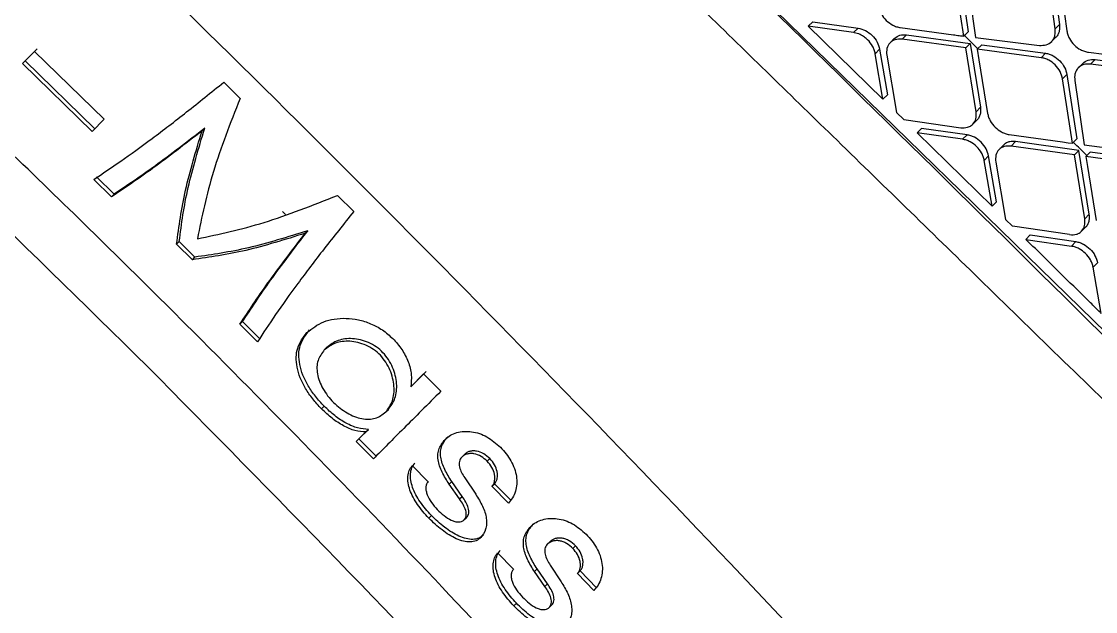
# Model space of a CAD drawing. Extents: x 939 to 1039, y 781 to 934.
# Drawn here: x 1024.196 to 1026.709, y 875.336 to 876.717 of the extents above; entities that cross this region are included whole.
import ezdxf

# ---------------------------------------------------------------- set-up
doc = ezdxf.new("R2010")
doc.units = 0
doc.header["$MEASUREMENT"] = 0
doc.layers.add('1', color=4, linetype='Continuous')

# ---------------------------------------------------------------- blocks, each defined once
blk = doc.blocks.new('Envoy')
at = {"layer": '1', "color": 3, "linetype": 'Continuous', "lineweight": 25}
for p, q in [((89.2705, 75.6515), (86.8141, 78.0494)), ((87.7343, 77.6694), (87.7575, 77.5186)), ((87.9607, 77.5254), (87.9394, 77.6764)), ((87.9497, 77.6867), (87.9709, 77.5358)), ((87.9669, 77.6732), (87.9881, 77.5206)), ((87.7472, 77.5083), (87.7241, 77.659)), ((87.7527, 77.6558), (87.7743, 77.5047)), ((87.3934, 77.5418), (87.3831, 77.5314)), ((87.3934, 77.5418), (87.4995, 77.5271)), ((87.3831, 77.5314), (87.5579, 77.3604)), ((87.4892, 77.5167), (87.3831, 77.5314)), ((87.4892, 77.5167), (87.4995, 77.5271)), ((87.5984, 77.5282), (87.7225, 77.5116)), ((87.9607, 77.5254), (87.9709, 77.5358)), ((87.5848, 77.5032), (87.5745, 77.4928)), ((87.6028, 77.5011), (87.6131, 77.5115)), ((87.7515, 77.481), (87.6028, 77.5011)), ((87.6131, 77.5115), (87.7618, 77.4914)), ((87.7515, 77.481), (87.7618, 77.4914)), ((87.7618, 77.4914), (87.786, 77.3418)), ((87.7743, 77.5047), (87.9239, 77.4867)), ((87.9522, 77.4955), (87.9624, 77.5058)), ((85.5449, 77.4441), (85.5731, 77.4725)), ((85.5511, 77.4503), (85.5793, 77.4786)), ((85.5731, 77.4725), (85.7357, 77.3136)), ((87.5398, 77.4672), (87.5501, 77.4776)), ((87.5579, 77.3604), (87.5398, 77.4672)), ((87.55, 77.4776), (87.5682, 77.3709)), ((87.7757, 77.3314), (87.7515, 77.481)), ((87.7786, 77.4774), (87.7888, 77.4878)), ((87.7786, 77.4774), (87.7825, 77.4528)), ((87.9278, 77.4578), (87.7786, 77.4774)), ((87.7888, 77.4878), (87.938, 77.4682)), ((87.9278, 77.4578), (87.938, 77.4682)), ((88.0383, 77.4707), (88.1885, 77.4522)), ((85.5449, 77.4441), (85.5511, 77.4503)), ((85.7076, 77.2854), (85.5449, 77.4441)), ((85.7137, 77.2915), (85.5511, 77.4503)), ((87.5667, 77.4635), (87.5894, 77.3296)), ((87.7825, 77.4528), (87.8026, 77.3276)), ((88.0251, 77.4445), (88.015, 77.4342)), ((88.0437, 77.4429), (88.0539, 77.4533)), ((88.1923, 77.4244), (88.0437, 77.4429)), ((88.0539, 77.4533), (88.2025, 77.4347)), ((87.978, 77.408), (87.9882, 77.4184)), ((87.9882, 77.4184), (88.0115, 77.2679)), ((86.0156, 77.4003), (86.0537, 77.3625)), ((88.0013, 77.2575), (87.978, 77.408)), ((88.0065, 77.4047), (88.0282, 77.2538)), ((87.5579, 77.3604), (87.5682, 77.3708)), ((87.7757, 77.3314), (87.786, 77.3418)), ((87.5894, 77.3296), (87.6065, 77.3128)), ((85.7357, 77.3136), (85.7076, 77.2854)), ((85.9651, 77.2865), (85.9712, 77.2927)), ((87.6065, 77.3128), (87.7397, 77.2939)), ((87.6379, 77.2821), (87.6482, 77.2925)), ((87.7546, 77.2773), (87.6482, 77.2925)), ((87.7679, 77.3021), (87.7782, 77.3125)), ((87.6379, 77.2821), (87.8133, 77.1101)), ((87.7443, 77.2669), (87.6379, 77.2821)), ((87.7443, 77.2669), (87.7546, 77.2773)), ((87.853, 77.278), (87.9781, 77.2607)), ((87.8396, 77.2532), (87.8294, 77.2428)), ((87.8575, 77.2509), (87.8678, 77.2614)), ((88.0056, 77.2303), (87.8575, 77.2509)), ((88.0159, 77.2407), (87.8678, 77.2614)), ((88.0056, 77.2303), (88.0159, 77.2406)), ((88.0404, 77.0914), (88.0159, 77.2407)), ((88.0282, 77.2538), (88.1771, 77.2351)), ((87.7948, 77.2174), (87.8051, 77.2278)), ((87.8133, 77.1101), (87.7948, 77.2174)), ((87.8236, 77.1206), (87.8051, 77.2278)), ((87.8216, 77.2136), (87.8447, 77.0792)), ((88.0301, 77.0809), (88.0056, 77.2303)), ((88.0325, 77.2265), (88.0428, 77.2369)), ((88.0325, 77.2265), (88.0362, 77.2035)), ((88.181, 77.2062), (88.0325, 77.2265)), ((88.1913, 77.2166), (88.0428, 77.2369)), ((88.0362, 77.2035), (88.0569, 77.0771)), ((85.7532, 77.1322), (85.7116, 77.1731)), ((85.7593, 77.1384), (85.7177, 77.1792)), ((85.7532, 77.1322), (85.7593, 77.1384)), ((86.2818, 77.1357), (86.3198, 77.0978)), ((87.8236, 77.1205), (87.8133, 77.1101)), ((86.1531, 77.0977), (86.1601, 77.0908)), ((88.0404, 77.0914), (88.0301, 77.0809)), ((87.8609, 77.0633), (87.8447, 77.0792)), ((87.9944, 77.0438), (87.8609, 77.0633)), ((86.2062, 77.0469), (86.2123, 77.053)), ((87.8923, 77.0326), (87.9026, 77.043)), ((87.9026, 77.043), (88.0094, 77.0273)), ((88.0224, 77.0518), (88.0327, 77.0622)), ((85.9054, 77.0215), (85.9116, 77.0277)), ((85.9422, 76.9851), (85.9054, 77.0215)), ((85.9483, 76.9912), (85.9116, 77.0277)), ((87.8923, 77.0326), (87.9991, 77.0168)), ((87.9991, 77.0168), (88.0094, 77.0273)), ((85.9422, 76.9851), (85.9483, 76.9912)), ((88.0598, 76.9777), (88.0495, 76.9673)), ((88.0685, 76.8594), (88.0495, 76.9673)), ((86.0535, 76.8341), (86.0596, 76.8403)), ((86.1008, 76.799), (86.0596, 76.8403)), ((86.0947, 76.7929), (86.0535, 76.8341)), ((86.257, 76.7801), (86.2509, 76.7739)), ((86.4531, 76.6874), (86.4832, 76.7177)), ((86.4592, 76.6935), (86.4894, 76.7238)), ((86.4832, 76.7177), (86.5234, 76.6772)), ((86.4531, 76.6874), (86.4592, 76.6935)), ((86.2441, 76.6362), (86.2503, 76.6423)), ((86.3945, 76.6286), (86.3946, 76.6287)), ((86.3946, 76.6287), (86.4007, 76.6348)), ((86.3319, 76.5656), (86.3542, 76.588)), ((86.3481, 76.5819), (86.3542, 76.588)), ((86.3258, 76.5595), (86.3481, 76.5819)), ((86.3258, 76.5595), (86.3319, 76.5656)), ((86.3719, 76.525), (86.3319, 76.5656)), ((86.3657, 76.5189), (86.3258, 76.5595)), ((86.5724, 76.5229), (86.5786, 76.5291)), ((86.6322, 76.5133), (86.6384, 76.5195)), ((86.4567, 76.5032), (86.4939, 76.4654)), ((86.543, 76.4599), (86.5491, 76.466)), ((86.5674, 76.4251), (86.543, 76.4599)), ((86.5736, 76.4312), (86.5491, 76.466)), ((86.5795, 76.4744), (86.6052, 76.4361)), ((86.6432, 76.4548), (86.6494, 76.4609)), ((86.6879, 76.4217), (86.6494, 76.4609)), ((86.6818, 76.4155), (86.6432, 76.4548)), ((86.5674, 76.4251), (86.5736, 76.4312)), ((86.4952, 76.3803), (86.5014, 76.3865)), ((86.5777, 76.376), (86.5839, 76.3821)), ((86.5777, 76.376), (86.5777, 76.376)), ((86.7725, 76.319), (86.7787, 76.3251)), ((86.8325, 76.3095), (86.8386, 76.3156)), ((86.6564, 76.2989), (86.6934, 76.2609)), ((86.7426, 76.2554), (86.7487, 76.2616)), ((86.773, 76.2266), (86.7487, 76.2616)), ((86.7793, 76.2701), (86.8048, 76.2316)), ((86.7669, 76.2204), (86.7426, 76.2554)), ((86.8431, 76.2506), (86.8492, 76.2567)), ((86.8815, 76.2112), (86.8431, 76.2506)), ((86.8876, 76.2173), (86.8492, 76.2567)), ((86.7669, 76.2204), (86.773, 76.2266)), ((86.6941, 76.1751), (86.7002, 76.1813)), ((86.7768, 76.171), (86.783, 76.1772))]:
    blk.add_line(p, q, dxfattribs=at)
at = {"layer": '1', "color": 3, "linetype": 'Continuous', "lineweight": 25, "flags": 128}
for points in [[(87.7472, 77.5083), (87.753, 77.5141), (87.7575, 77.5186)], [(88.0013, 77.2575), (88.007, 77.2633), (88.0115, 77.2679)], [(87.9781, 77.2607), (87.9911, 77.2589), (88.0013, 77.2575)]]:
    blk.add_lwpolyline(points, dxfattribs=at)
at = {"layer": '1', "color": 3, "linetype": 'Continuous', "lineweight": 25}
for points, knots in [([(83.1475, 81.447), (83.2842, 81.3138), (83.5619, 81.0432), (83.9708, 80.6456), (84.3635, 80.2641), (84.725, 79.9132), (85.0553, 79.5927), (85.3361, 79.3202), (85.5712, 79.092), (85.7649, 78.904), (85.9392, 78.7347), (86.095, 78.5833), (86.2427, 78.4397), (86.4115, 78.2756), (86.6176, 78.0752), (86.8674, 77.8321), (87.1485, 77.5585), (87.4608, 77.2543), (87.8044, 76.9195), (88.1712, 76.5618), (88.5601, 76.1825), (88.9702, 75.7828), (89.4083, 75.356), (89.8596, 74.9167), (90.1652, 74.6199), (90.3153, 74.4742)], [0, 0, 0, 0, 0.057229, 0.116343, 0.171086, 0.221472, 0.267495, 0.309155, 0.33883, 0.365816, 0.390114, 0.411724, 0.431001, 0.451887, 0.482371, 0.517227, 0.556456, 0.600057, 0.648031, 0.700382, 0.753756, 0.81103, 0.872191, 0.937256, 1, 1, 1, 1]), ([(89.809, 73.1964), (89.5672, 73.5178), (89.0861, 74.1572), (88.3075, 75.0685), (87.5102, 75.9534), (86.6882, 76.8119), (85.853, 77.645), (85.0072, 78.4568), (84.1409, 79.2387), (83.2433, 79.9958), (82.6155, 80.4655), (82.2998, 80.7017)], [0, 0, 0, 0, 0.113392, 0.225638, 0.337341, 0.448782, 0.560233, 0.669481, 0.778832, 0.888788, 1, 1, 1, 1]), ([(89.328, 72.7152), (89.2397, 72.8472), (89.0613, 73.1138), (88.7803, 73.5116), (88.4858, 73.9122), (88.1769, 74.3146), (87.8627, 74.707), (87.4882, 75.1562), (87.0421, 75.6661), (86.5027, 76.2493), (85.999, 76.7651), (85.5506, 77.2057), (85.1753, 77.5621), (84.8055, 77.9012), (84.4419, 78.2231), (84.0738, 78.5375), (83.6188, 78.9116), (83.0729, 79.3368), (82.4454, 79.7963), (82.0222, 80.0809), (81.8136, 80.2212)], [0, 0, 0, 0, 0.044709, 0.090349, 0.13691, 0.18438, 0.232745, 0.277955, 0.348418, 0.422679, 0.500679, 0.550525, 0.598903, 0.645795, 0.691185, 0.735062, 0.781563, 0.856423, 0.929252, 1, 1, 1, 1]), ([(83.9793, 78.4574), (84.2972, 78.1793), (84.9331, 77.6229), (85.536, 77.031), (85.8374, 76.7351)], [0, 0, 0, 0, 0.49999, 1, 1, 1, 1]), ([(90.3385, 74.5304), (90.3381, 74.5309), (90.3348, 74.5342), (90.3238, 74.5453), (90.2845, 74.585), (90.1379, 74.7331), (89.5678, 75.3098), (88.4414, 76.4511), (87.4083, 77.464), (86.8133, 78.0473)], [0, 0, 0, 0, 0.000353, 0.002829, 0.009436, 0.033986, 0.128384, 0.49802, 1, 1, 1, 1]), ([(87.5479, 77.5777), (87.5486, 77.5747), (87.5499, 77.5688), (87.5552, 77.5574), (87.565, 77.5445), (87.578, 77.535), (87.5894, 77.53), (87.5954, 77.5288), (87.5984, 77.5282)], [0, 0, 0, 0, 0.13074, 0.257808, 0.500168, 0.740277, 0.867804, 1, 1, 1, 1]), ([(87.5398, 77.4672), (87.5391, 77.4702), (87.5378, 77.476), (87.5325, 77.4874), (87.5245, 77.4979), (87.5141, 77.5066), (87.5037, 77.5129), (87.4947, 77.5156), (87.4898, 77.5165), (87.4892, 77.5167)], [0, 0, 0, 0, 0.129516, 0.256127, 0.49987, 0.624514, 0.7732, 0.973722, 1, 1, 1, 1]), ([(87.4995, 77.5271), (87.5053, 77.5256), (87.517, 77.5227), (87.5331, 77.5106), (87.5453, 77.4948), (87.5485, 77.4833), (87.5501, 77.4776)], [0, 0, 0, 0, 0.253429, 0.504178, 0.752855, 1, 1, 1, 1]), ([(87.9239, 77.4867), (87.9294, 77.4866), (87.9405, 77.4866), (87.9516, 77.4938), (87.9576, 77.5023), (87.9613, 77.512), (87.9609, 77.5202), (87.9607, 77.5254)], [0, 0, 0, 0, 0.24946, 0.498908, 0.640744, 0.771705, 1, 1, 1, 1]), ([(87.9709, 77.5358), (87.9712, 77.5305), (87.9716, 77.5223), (87.9676, 77.5128), (87.9649, 77.5077), (87.9625, 77.506), (87.9623, 77.5059)], [0, 0, 0, 0, 0.449242, 0.704941, 0.980848, 1, 1, 1, 1]), ([(87.9881, 77.5206), (87.9887, 77.5175), (87.9899, 77.5116), (87.9951, 77.5), (88.0047, 77.487), (88.0176, 77.4775), (88.0291, 77.4724), (88.0352, 77.4713), (88.0383, 77.4707)], [0, 0, 0, 0, 0.129468, 0.256208, 0.500347, 0.735872, 0.864493, 1, 1, 1, 1]), ([(87.6028, 77.5011), (87.5972, 77.5012), (87.5861, 77.5014), (87.5735, 77.4933), (87.5658, 77.4803), (87.5664, 77.4691), (87.5667, 77.4635)], [0, 0, 0, 0, 0.249771, 0.499744, 0.749932, 1, 1, 1, 1]), ([(87.5848, 77.5031), (87.5887, 77.5061), (87.5964, 77.5122), (87.6075, 77.5117), (87.6131, 77.5115)], [0, 0, 0, 0, 0.493752, 1, 1, 1, 1]), ([(87.7225, 77.5116), (87.7271, 77.5109), (87.7353, 77.5098), (87.7436, 77.5087), (87.7472, 77.5083)], [0, 0, 0, 0, 0.559959, 1, 1, 1, 1]), ([(87.78, 77.4788), (87.7747, 77.4839), (87.7631, 77.4953), (87.7514, 77.5067), (87.745, 77.513)], [0, 0, 0, 0, 0.4486503, 1, 1, 1, 1]), ([(87.938, 77.4682), (87.941, 77.4676), (87.947, 77.4665), (87.9588, 77.4613), (87.972, 77.4514), (87.9839, 77.4354), (87.9868, 77.424), (87.9882, 77.4184)], [0, 0, 0, 0, 0.131507, 0.261194, 0.514, 0.760163, 1, 1, 1, 1]), ([(87.978, 77.408), (87.9765, 77.4139), (87.9734, 77.4257), (87.9612, 77.4415), (87.9482, 77.4511), (87.9367, 77.4561), (87.9308, 77.4572), (87.9278, 77.4578)], [0, 0, 0, 0, 0.251565, 0.499802, 0.740618, 0.8681, 1, 1, 1, 1]), ([(88.0437, 77.4429), (88.0381, 77.443), (88.027, 77.4431), (88.0157, 77.436), (88.0096, 77.4275), (88.0059, 77.4178), (88.0063, 77.4097), (88.0065, 77.4047)], [0, 0, 0, 0, 0.249361, 0.498755, 0.646376, 0.779255, 1, 1, 1, 1]), ([(88.0251, 77.4444), (88.0291, 77.4475), (88.037, 77.4537), (88.0483, 77.4535), (88.0539, 77.4533)], [0, 0, 0, 0, 0.496855, 1, 1, 1, 1]), ([(85.7116, 77.1731), (85.732, 77.1866), (85.7729, 77.2135), (85.8469, 77.2675), (85.9276, 77.3292), (85.9862, 77.3766), (86.0156, 77.4003)], [0, 0, 0, 0, 0.250226, 0.500411, 0.750313, 1, 1, 1, 1]), ([(86.0537, 77.3625), (86.0309, 77.3043), (85.9852, 77.1878), (85.9644, 77.0854), (85.954, 77.0341)], [0, 0, 0, 0, 0.498875, 1, 1, 1, 1]), ([(87.786, 77.3418), (87.7864, 77.3368), (87.7869, 77.3287), (87.7833, 77.3193), (87.7805, 77.3143), (87.7782, 77.3126), (87.7782, 77.3125)], [0, 0, 0, 0, 0.435624, 0.700807, 0.997012, 1, 1, 1, 1]), ([(87.7397, 77.2939), (87.7453, 77.2937), (87.7528, 77.2935), (87.762, 77.2972), (87.7698, 77.3029), (87.7766, 77.3145), (87.776, 77.3257), (87.7757, 77.3314)], [0, 0, 0, 0, 0.249578, 0.335063, 0.500384, 0.750306, 1, 1, 1, 1]), ([(87.8026, 77.3276), (87.8033, 77.3246), (87.8046, 77.3187), (87.8099, 77.3073), (87.8197, 77.2944), (87.8327, 77.2849), (87.8441, 77.2798), (87.85, 77.2786), (87.853, 77.278)], [0, 0, 0, 0, 0.130302, 0.257236, 0.500162, 0.739971, 0.867562, 1, 1, 1, 1]), ([(85.9712, 77.2927), (85.9312, 77.2617), (85.851, 77.1998), (85.7899, 77.1589), (85.7593, 77.1384)], [0, 0, 0, 0, 0.499442, 1, 1, 1, 1]), ([(85.9116, 77.0277), (85.917, 77.0688), (85.9279, 77.1508), (85.9568, 77.2455), (85.9712, 77.2927)], [0, 0, 0, 0, 0.5015459, 1, 1, 1, 1]), ([(85.9651, 77.2865), (85.925, 77.2556), (85.8449, 77.1937), (85.7838, 77.1527), (85.7532, 77.1322)], [0, 0, 0, 0, 0.499439, 1, 1, 1, 1]), ([(85.9054, 77.0215), (85.9109, 77.0627), (85.9217, 77.1447), (85.9506, 77.2393), (85.9651, 77.2865)], [0, 0, 0, 0, 0.501542, 1, 1, 1, 1]), ([(87.7948, 77.2174), (87.7941, 77.2204), (87.7928, 77.2262), (87.7875, 77.2376), (87.7776, 77.2505), (87.7645, 77.2601), (87.7531, 77.2651), (87.7473, 77.2663), (87.7443, 77.2669)], [0, 0, 0, 0, 0.129255, 0.255838, 0.500186, 0.741613, 0.86878, 1, 1, 1, 1]), ([(87.8051, 77.2278), (87.8035, 77.2335), (87.8004, 77.2449), (87.7881, 77.2608), (87.7748, 77.2706), (87.7633, 77.2756), (87.7575, 77.2768), (87.7546, 77.2773)], [0, 0, 0, 0, 0.246216, 0.494291, 0.744906, 0.871984, 1, 1, 1, 1]), ([(87.8575, 77.2509), (87.852, 77.2511), (87.8408, 77.2514), (87.8283, 77.2433), (87.8207, 77.2304), (87.8213, 77.2192), (87.8216, 77.2136)], [0, 0, 0, 0, 0.249785, 0.499787, 0.749978, 1, 1, 1, 1]), ([(87.8678, 77.2614), (87.8632, 77.2616), (87.8557, 77.2619), (87.8462, 77.2586), (87.8419, 77.255), (87.8397, 77.2531)], [0, 0, 0, 0, 0.414029, 0.690144, 1, 1, 1, 1]), ([(88.0348, 77.2288), (88.0295, 77.2339), (88.0191, 77.2442), (88.0086, 77.2545), (88.0034, 77.2596)], [0, 0, 0, 0, 0.500342, 1, 1, 1, 1]), ([(85.954, 77.0341), (86.0049, 77.0448), (86.107, 77.0663), (86.2234, 77.1125), (86.2818, 77.1357)], [0, 0, 0, 0, 0.498096, 1, 1, 1, 1]), ([(86.3198, 77.0978), (86.2962, 77.0683), (86.249, 77.0094), (86.1877, 76.9284), (86.1346, 76.8544), (86.108, 76.8134), (86.0947, 76.7929)], [0, 0, 0, 0, 0.250757, 0.500633, 0.750299, 1, 1, 1, 1]), ([(88.0327, 77.0623), (88.0328, 77.0623), (88.0352, 77.064), (88.0378, 77.0691), (88.0414, 77.0784), (88.0408, 77.0864), (88.0404, 77.0914)], [0, 0, 0, 0, 0.011171, 0.304045, 0.566744, 1, 1, 1, 1]), ([(87.9944, 77.0438), (88, 77.0436), (88.0062, 77.0433), (88.0124, 77.0453), (88.0169, 77.0472), (88.0243, 77.0525), (88.031, 77.0641), (88.0304, 77.0753), (88.0301, 77.0809)], [0, 0, 0, 0, 0.249569, 0.278589, 0.330149, 0.50042, 0.750343, 1, 1, 1, 1]), ([(86.2062, 77.0469), (86.1589, 77.0321), (86.0646, 77.0025), (85.9829, 76.9909), (85.9422, 76.9851)], [0, 0, 0, 0, 0.501233, 1, 1, 1, 1]), ([(86.2123, 77.053), (86.165, 77.0382), (86.0707, 77.0086), (85.9891, 76.997), (85.9483, 76.9912)], [0, 0, 0, 0, 0.501235, 1, 1, 1, 1]), ([(86.0535, 76.8341), (86.0736, 76.8648), (86.114, 76.9262), (86.1754, 77.0066), (86.2062, 77.0469)], [0, 0, 0, 0, 0.499153, 1, 1, 1, 1]), ([(86.0596, 76.8403), (86.0798, 76.8709), (86.1202, 76.9323), (86.1816, 77.0128), (86.2123, 77.053)], [0, 0, 0, 0, 0.499151, 1, 1, 1, 1]), ([(88.0685, 76.8594), (88.0675, 76.8603), (88.0592, 76.8686), (88.0298, 76.8974), (87.972, 76.9542), (87.9217, 77.0037), (87.8923, 77.0326)], [0, 0, 0, 0, 0.0156441, 0.1429071, 0.5000038, 1, 1, 1, 1]), ([(88.0495, 76.9673), (88.0488, 76.9702), (88.0475, 76.976), (88.0422, 76.9874), (88.0323, 77.0003), (88.0192, 77.0099), (88.0079, 77.015), (88.002, 77.0162), (87.9991, 77.0168)], [0, 0, 0, 0, 0.129079, 0.255591, 0.500134, 0.741195, 0.868475, 1, 1, 1, 1]), ([(88.0094, 77.0273), (88.0123, 77.0267), (88.0181, 77.0255), (88.0296, 77.0204), (88.0429, 77.0106), (88.0551, 76.9947), (88.0582, 76.9834), (88.0598, 76.9777)], [0, 0, 0, 0, 0.128735, 0.256313, 0.507268, 0.754923, 1, 1, 1, 1]), ([(86.2101, 76.8147), (86.2223, 76.8241), (86.2466, 76.8428), (86.2921, 76.8498), (86.3304, 76.8454), (86.3595, 76.8362), (86.3875, 76.8217), (86.4033, 76.8075), (86.4113, 76.8004)], [0, 0, 0, 0, 0.24996, 0.499088, 0.624861, 0.749854, 0.874479, 1, 1, 1, 1]), ([(86.2441, 76.6362), (86.2371, 76.6438), (86.2231, 76.659), (86.2065, 76.6838), (86.194, 76.709), (86.184, 76.7418), (86.1846, 76.7807), (86.2016, 76.8033), (86.2101, 76.8147)], [0, 0, 0, 0, 0.1257449, 0.2509043, 0.3759239, 0.5007828, 0.7491161, 1, 1, 1, 1]), ([(86.2503, 76.6423), (86.2433, 76.6499), (86.2293, 76.6651), (86.2127, 76.69), (86.2002, 76.7151), (86.1902, 76.748), (86.1907, 76.7869), (86.2077, 76.8095), (86.2162, 76.8208)], [0, 0, 0, 0, 0.125739, 0.250894, 0.375926, 0.500778, 0.74912, 1, 1, 1, 1]), ([(86.3946, 76.6287), (86.4006, 76.6368), (86.4126, 76.6531), (86.4159, 76.689), (86.4082, 76.721), (86.3954, 76.7453), (86.3826, 76.7618), (86.3666, 76.7754), (86.3485, 76.7854), (86.3296, 76.7919), (86.3046, 76.7955), (86.275, 76.792), (86.2588, 76.7799), (86.2508, 76.7738)], [0, 0, 0, 0, 0.12494, 0.249422, 0.374598, 0.43697, 0.499005, 0.561007, 0.623456, 0.686511, 0.749657, 0.874663, 1, 1, 1, 1]), ([(86.4007, 76.6348), (86.4067, 76.643), (86.4187, 76.6593), (86.4221, 76.6952), (86.4144, 76.7272), (86.4016, 76.7514), (86.3887, 76.768), (86.3727, 76.7816), (86.3547, 76.7916), (86.3357, 76.7981), (86.3108, 76.8017), (86.2811, 76.7981), (86.265, 76.786), (86.2569, 76.78)], [0, 0, 0, 0, 0.124939, 0.249422, 0.374599, 0.436971, 0.499012, 0.561009, 0.623452, 0.686509, 0.749661, 0.874662, 1, 1, 1, 1]), ([(86.4113, 76.8004), (86.4187, 76.7922), (86.4333, 76.7757), (86.448, 76.7466), (86.4561, 76.7159), (86.4541, 76.6969), (86.4531, 76.6874)], [0, 0, 0, 0, 0.251433, 0.500549, 0.74944, 1, 1, 1, 1]), ([(86.2508, 76.7738), (86.245, 76.7661), (86.2336, 76.7506), (86.2329, 76.7236), (86.2391, 76.7008), (86.2473, 76.6835), (86.2583, 76.6666), (86.272, 76.6509), (86.2876, 76.6373), (86.3043, 76.6261), (86.3216, 76.6177), (86.3443, 76.611), (86.3714, 76.6113), (86.3869, 76.6229), (86.3946, 76.6287)], [0, 0, 0, 0, 0.125025, 0.249369, 0.312102, 0.37472, 0.437118, 0.499407, 0.56178, 0.624316, 0.687119, 0.750174, 0.874868, 1, 1, 1, 1]), ([(85.8374, 76.7351), (86.1339, 76.4341), (86.7268, 75.8321), (87.2841, 75.1971), (87.5628, 74.8796)], [0, 0, 0, 0, 0.499996, 1, 1, 1, 1]), ([(86.5234, 76.6772), (86.4932, 76.6469), (86.4327, 76.5862), (86.3881, 76.5413), (86.3657, 76.5189)], [0, 0, 0, 0, 0.498764, 1, 1, 1, 1]), ([(86.3481, 76.5819), (86.3397, 76.5824), (86.3231, 76.5834), (86.2957, 76.5956), (86.2688, 76.6131), (86.2523, 76.6285), (86.2441, 76.6362)], [0, 0, 0, 0, 0.2491214, 0.497615, 0.7482283, 1, 1, 1, 1]), ([(86.3542, 76.588), (86.3459, 76.5886), (86.3292, 76.5896), (86.3019, 76.6017), (86.2749, 76.6192), (86.2585, 76.6346), (86.2503, 76.6423)], [0, 0, 0, 0, 0.249129, 0.497602, 0.748223, 1, 1, 1, 1]), ([(86.543, 76.4599), (86.5371, 76.4691), (86.5255, 76.4875), (86.5167, 76.5122), (86.5163, 76.5308), (86.5202, 76.548), (86.5282, 76.558), (86.5336, 76.5646)], [0, 0, 0, 0, 0.251796, 0.500101, 0.624375, 0.748719, 1, 1, 1, 1]), ([(86.5491, 76.466), (86.5433, 76.4753), (86.5316, 76.4936), (86.5229, 76.5184), (86.5224, 76.5369), (86.5263, 76.5542), (86.5344, 76.5641), (86.5397, 76.5708)], [0, 0, 0, 0, 0.2518113, 0.5001022, 0.6243764, 0.7487185, 1, 1, 1, 1]), ([(86.5336, 76.5646), (86.5375, 76.568), (86.5454, 76.5747), (86.5606, 76.5809), (86.5775, 76.5838), (86.6014, 76.5828), (86.6327, 76.5725), (86.653, 76.5551), (86.6633, 76.5463)], [0, 0, 0, 0, 0.125871, 0.25112, 0.376028, 0.500715, 0.74899, 1, 1, 1, 1]), ([(86.6384, 76.5195), (86.6337, 76.5236), (86.6243, 76.5319), (86.6099, 76.5371), (86.5989, 76.5379), (86.5911, 76.5367), (86.584, 76.5338), (86.5804, 76.5307), (86.5786, 76.5291)], [0, 0, 0, 0, 0.249482, 0.49798, 0.623273, 0.748393, 0.873965, 1, 1, 1, 1]), ([(86.6633, 76.5463), (86.672, 76.5361), (86.6895, 76.5156), (86.7006, 76.4841), (86.7019, 76.4597), (86.6986, 76.4427), (86.692, 76.4274), (86.6852, 76.4195), (86.6818, 76.4155)], [0, 0, 0, 0, 0.250122, 0.498641, 0.623942, 0.748563, 0.87383, 1, 1, 1, 1]), ([(86.5724, 76.5229), (86.5712, 76.5214), (86.5688, 76.5185), (86.5669, 76.5128), (86.5663, 76.5066), (86.5674, 76.4979), (86.5716, 76.4868), (86.5769, 76.4785), (86.5795, 76.4744)], [0, 0, 0, 0, 0.125628, 0.250574, 0.37557, 0.500493, 0.749033, 1, 1, 1, 1]), ([(86.6322, 76.5133), (86.6275, 76.5175), (86.6182, 76.5258), (86.6038, 76.531), (86.5927, 76.5317), (86.5849, 76.5305), (86.5779, 76.5277), (86.5742, 76.5245), (86.5724, 76.5229)], [0, 0, 0, 0, 0.249457, 0.497949, 0.623277, 0.74837, 0.873965, 1, 1, 1, 1]), ([(86.6432, 76.4548), (86.6446, 76.4566), (86.6475, 76.4602), (86.6497, 76.4673), (86.6503, 76.475), (86.6489, 76.4858), (86.6438, 76.4996), (86.6361, 76.5088), (86.6322, 76.5133)], [0, 0, 0, 0, 0.12513, 0.250093, 0.375356, 0.500695, 0.750335, 1, 1, 1, 1]), ([(86.6494, 76.4609), (86.6508, 76.4627), (86.6536, 76.4664), (86.6559, 76.4734), (86.6565, 76.4812), (86.655, 76.492), (86.6499, 76.5057), (86.6422, 76.5149), (86.6384, 76.5195)], [0, 0, 0, 0, 0.125133, 0.25009, 0.375358, 0.500733, 0.750349, 1, 1, 1, 1]), ([(86.4952, 76.3803), (86.486, 76.3907), (86.4675, 76.4115), (86.4522, 76.4407), (86.4463, 76.4628), (86.4459, 76.4783), (86.4489, 76.4923), (86.4541, 76.4996), (86.4567, 76.5032)], [0, 0, 0, 0, 0.250014, 0.498389, 0.623594, 0.748663, 0.87401, 1, 1, 1, 1]), ([(86.5014, 76.3865), (86.4921, 76.3969), (86.4737, 76.4177), (86.4584, 76.4468), (86.4525, 76.4689), (86.452, 76.4844), (86.4551, 76.4984), (86.4603, 76.5057), (86.4629, 76.5094)], [0, 0, 0, 0, 0.250012, 0.498395, 0.623598, 0.748656, 0.873999, 1, 1, 1, 1]), ([(86.4939, 76.4654), (86.4925, 76.4635), (86.4897, 76.4598), (86.4882, 76.4523), (86.4888, 76.4439), (86.4923, 76.4319), (86.5008, 76.4166), (86.5105, 76.4059), (86.5153, 76.4006)], [0, 0, 0, 0, 0.125201, 0.250181, 0.375321, 0.500742, 0.750283, 1, 1, 1, 1]), ([(86.6052, 76.4361), (86.6109, 76.4269), (86.6222, 76.4086), (86.6301, 76.3841), (86.6309, 76.3661), (86.6281, 76.3495), (86.6216, 76.3408), (86.6172, 76.3349)], [0, 0, 0, 0, 0.2510403, 0.498929, 0.6235922, 0.7485519, 1, 1, 1, 1]), ([(86.5777, 76.376), (86.5789, 76.3773), (86.5811, 76.3799), (86.5829, 76.3853), (86.5831, 76.3915), (86.5814, 76.4005), (86.5763, 76.4121), (86.5704, 76.4207), (86.5674, 76.4251)], [0, 0, 0, 0, 0.125273, 0.250087, 0.375061, 0.500405, 0.749672, 1, 1, 1, 1]), ([(86.5839, 76.3821), (86.585, 76.3835), (86.5872, 76.3861), (86.589, 76.3914), (86.5893, 76.3976), (86.5875, 76.4066), (86.5825, 76.4182), (86.5765, 76.4269), (86.5736, 76.4312)], [0, 0, 0, 0, 0.125282, 0.250081, 0.375079, 0.500392, 0.749634, 1, 1, 1, 1]), ([(86.6234, 76.341), (86.6199, 76.3382), (86.6129, 76.3326), (86.5987, 76.3298), (86.5828, 76.3318), (86.5604, 76.3399), (86.5318, 76.3574), (86.5115, 76.3768), (86.5014, 76.3865)], [0, 0, 0, 0, 0.125621, 0.250266, 0.37516, 0.501023, 0.749759, 1, 1, 1, 1]), ([(86.5153, 76.4006), (86.5204, 76.3957), (86.5305, 76.3859), (86.545, 76.3764), (86.5565, 76.372), (86.5648, 76.3709), (86.5723, 76.3719), (86.5759, 76.3746), (86.5777, 76.376)], [0, 0, 0, 0, 0.250962, 0.499265, 0.624739, 0.750022, 0.874649, 1, 1, 1, 1]), ([(86.6172, 76.3349), (86.6137, 76.3321), (86.6067, 76.3265), (86.5926, 76.3237), (86.5766, 76.3256), (86.5543, 76.3337), (86.5256, 76.3513), (86.5054, 76.3706), (86.4952, 76.3803)], [0, 0, 0, 0, 0.125628, 0.250264, 0.375156, 0.501023, 0.74977, 1, 1, 1, 1]), ([(86.7426, 76.2554), (86.7368, 76.2647), (86.7252, 76.2832), (86.7166, 76.3081), (86.7163, 76.3268), (86.7203, 76.3441), (86.7284, 76.3541), (86.7338, 76.3609)], [0, 0, 0, 0, 0.251779, 0.500065, 0.624344, 0.748696, 1, 1, 1, 1]), ([(86.7487, 76.2616), (86.7429, 76.2709), (86.7314, 76.2894), (86.7228, 76.3142), (86.7224, 76.3329), (86.7265, 76.3503), (86.7345, 76.3603), (86.74, 76.367)], [0, 0, 0, 0, 0.251782, 0.500066, 0.624347, 0.7487, 1, 1, 1, 1]), ([(86.7338, 76.3609), (86.7378, 76.3642), (86.7457, 76.371), (86.761, 76.3772), (86.7779, 76.3802), (86.8018, 76.3793), (86.8332, 76.3691), (86.8535, 76.3516), (86.8637, 76.3428)], [0, 0, 0, 0, 0.125885, 0.251154, 0.376039, 0.50073, 0.749009, 1, 1, 1, 1]), ([(86.8386, 76.3156), (86.8339, 76.3198), (86.8269, 76.3261), (86.8158, 76.3312), (86.8074, 76.3335), (86.799, 76.334), (86.7912, 76.3328), (86.7842, 76.3299), (86.7805, 76.3267), (86.7787, 76.3251)], [0, 0, 0, 0, 0.249146, 0.373938, 0.498544, 0.623718, 0.748681, 0.874099, 1, 1, 1, 1]), ([(86.8637, 76.3428), (86.8725, 76.3325), (86.8899, 76.3119), (86.9009, 76.2802), (86.902, 76.2557), (86.8986, 76.2386), (86.8919, 76.2232), (86.8849, 76.2152), (86.8815, 76.2112)], [0, 0, 0, 0, 0.250126, 0.498626, 0.62391, 0.748538, 0.87383, 1, 1, 1, 1]), ([(86.7725, 76.319), (86.7713, 76.3175), (86.7688, 76.3145), (86.7669, 76.3088), (86.7662, 76.3026), (86.7673, 76.2938), (86.7715, 76.2826), (86.7767, 76.2743), (86.7793, 76.2701)], [0, 0, 0, 0, 0.125621, 0.250584, 0.375551, 0.500505, 0.749029, 1, 1, 1, 1]), ([(86.8325, 76.3095), (86.8278, 76.3137), (86.8207, 76.32), (86.8097, 76.325), (86.8012, 76.3274), (86.7929, 76.3279), (86.7851, 76.3266), (86.778, 76.3237), (86.7744, 76.3206), (86.7725, 76.319)], [0, 0, 0, 0, 0.2491218, 0.373927, 0.4985616, 0.6237354, 0.7486765, 0.8741183, 1, 1, 1, 1]), ([(86.8431, 76.2506), (86.8445, 76.2524), (86.8474, 76.2561), (86.8497, 76.2632), (86.8503, 76.271), (86.849, 76.2818), (86.844, 76.2956), (86.8363, 76.3049), (86.8325, 76.3095)], [0, 0, 0, 0, 0.125149, 0.250104, 0.375364, 0.500698, 0.750327, 1, 1, 1, 1]), ([(86.8492, 76.2567), (86.8507, 76.2586), (86.8535, 76.2622), (86.8558, 76.2693), (86.8565, 76.2771), (86.8551, 76.2879), (86.8501, 76.3018), (86.8424, 76.311), (86.8386, 76.3156)], [0, 0, 0, 0, 0.125114, 0.250078, 0.375339, 0.500677, 0.750326, 1, 1, 1, 1]), ([(86.6941, 76.1751), (86.6849, 76.1856), (86.6665, 76.2065), (86.6515, 76.2359), (86.6457, 76.2582), (86.6454, 76.2738), (86.6485, 76.2878), (86.6538, 76.2952), (86.6564, 76.2989)], [0, 0, 0, 0, 0.249997, 0.498381, 0.6236, 0.748657, 0.874001, 1, 1, 1, 1]), ([(86.7002, 76.1813), (86.691, 76.1918), (86.6727, 76.2127), (86.6576, 76.242), (86.6519, 76.2643), (86.6515, 76.2799), (86.6547, 76.294), (86.6599, 76.3013), (86.6626, 76.305)], [0, 0, 0, 0, 0.250013, 0.498392, 0.623599, 0.748653, 0.873995, 1, 1, 1, 1]), ([(86.6934, 76.2609), (86.692, 76.259), (86.6892, 76.2552), (86.6876, 76.2476), (86.6881, 76.2392), (86.6916, 76.2272), (86.7, 76.2118), (86.7096, 76.201), (86.7144, 76.1956)], [0, 0, 0, 0, 0.125208, 0.250157, 0.375287, 0.500701, 0.750253, 1, 1, 1, 1]), ([(86.7768, 76.171), (86.778, 76.1724), (86.7802, 76.175), (86.782, 76.1804), (86.7824, 76.1867), (86.7807, 76.1957), (86.7757, 76.2074), (86.7698, 76.2161), (86.7669, 76.2204)], [0, 0, 0, 0, 0.125263, 0.250054, 0.375079, 0.500398, 0.749637, 1, 1, 1, 1]), ([(86.783, 76.1772), (86.7841, 76.1785), (86.7864, 76.1812), (86.7882, 76.1866), (86.7885, 76.1928), (86.7868, 76.2018), (86.7818, 76.2135), (86.7759, 76.2222), (86.773, 76.2266)], [0, 0, 0, 0, 0.125275, 0.250089, 0.375081, 0.500393, 0.749672, 1, 1, 1, 1]), ([(86.8048, 76.2316), (86.8105, 76.2224), (86.8217, 76.204), (86.8294, 76.1794), (86.8301, 76.1612), (86.8272, 76.1445), (86.8206, 76.1357), (86.8161, 76.1297)], [0, 0, 0, 0, 0.2510344, 0.4989125, 0.6235793, 0.7485469, 1, 1, 1, 1]), ([(86.7144, 76.1956), (86.7195, 76.1907), (86.7296, 76.1808), (86.744, 76.1713), (86.7555, 76.1669), (86.7638, 76.1659), (86.7714, 76.1669), (86.775, 76.1696), (86.7768, 76.171)], [0, 0, 0, 0, 0.250926, 0.499239, 0.624702, 0.749994, 0.874639, 1, 1, 1, 1]), ([(86.8161, 76.1297), (86.8126, 76.1269), (86.8055, 76.1212), (86.7913, 76.1184), (86.7753, 76.1203), (86.753, 76.1283), (86.7244, 76.1459), (86.7042, 76.1654), (86.6941, 76.1751)], [0, 0, 0, 0, 0.12563, 0.250277, 0.375169, 0.501026, 0.749758, 1, 1, 1, 1]), ([(86.8223, 76.1359), (86.8187, 76.133), (86.8117, 76.1273), (86.7975, 76.1245), (86.7815, 76.1264), (86.7591, 76.1345), (86.7305, 76.1521), (86.7103, 76.1715), (86.7002, 76.1813)], [0, 0, 0, 0, 0.125637, 0.250275, 0.375168, 0.501025, 0.749758, 1, 1, 1, 1])]:
    blk.add_open_spline(points, degree=3, knots=knots, dxfattribs=at)

msp = doc.modelspace()

# ---------------------------------------------------------------- block references
at = {"layer": '1'}
msp.add_blockref('Envoy', (938.6538, 799.1744), dxfattribs=at)

doc.saveas('drawing.dxf')
